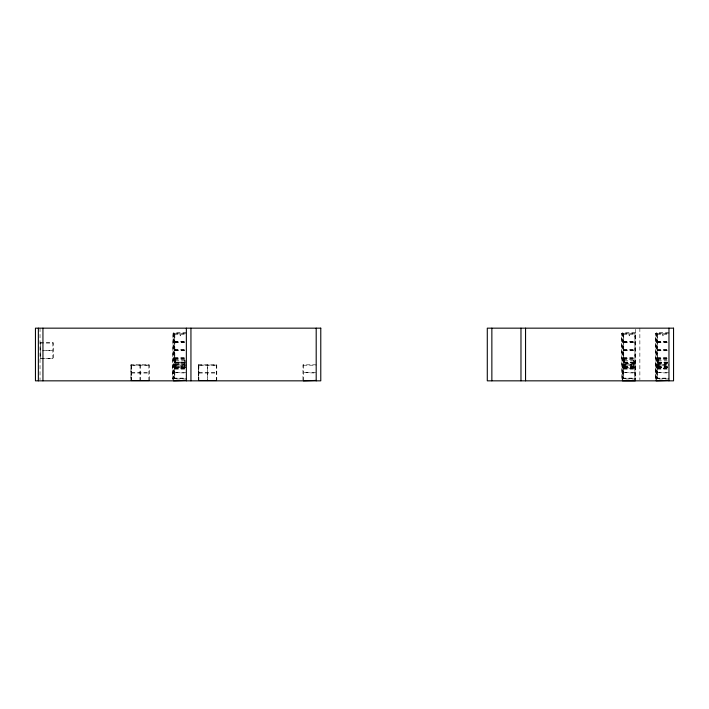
<?xml version="1.0" encoding="UTF-8"?>
<svg xmlns="http://www.w3.org/2000/svg" width="709" height="709" viewBox="0 0 709 709"><rect width="100%" height="100%" fill="white"/><g stroke="black" fill="none" stroke-linecap="round" stroke-linejoin="round"><path stroke-width="0.53" stroke-dasharray="3.54 2.66" d="M175.114 358.887L174.503 358.807M624.035 358.887L623.415 358.754L623.947 358.63M657.722 358.887L657.11 358.727M174.955 358.63L174.503 358.665M175.256 359.454L174.795 359.844L175.389 359.871M624.177 359.454L623.716 359.543L634.183 359.72L634.068 363.345M657.633 358.63L657.11 358.648M657.863 359.454L657.403 359.49M623.876 358.426L624.035 359.268M624.31 359.241L624.177 360.066M657.562 358.426L657.722 359.268M657.996 359.241L657.996 360.101M186.361 332.743L173.625 332.743L173.537 380.839M635.282 332.743L622.546 332.743L622.546 380.839M668.968 332.743L656.233 332.743L656.233 380.839M173.625 333.203L173.625 379.093M186.361 333.203L174.201 333.203L186.361 333.611M622.546 333.203L622.546 379.093M635.282 333.203L623.122 333.203L635.282 333.611M656.233 333.203L656.233 379.093M668.968 333.203L656.809 333.203L668.968 333.611M174.503 334.435L186.201 334.435M623.415 334.435L635.122 334.435L635.122 378.961L623.468 378.961L623.468 333.611M657.11 334.435L668.809 334.435M174.547 341.357L185.909 341.357M623.468 341.357L634.821 341.357M657.154 341.357L668.507 341.357M174.547 341.765L185.909 341.765M623.468 341.765L634.821 341.765M657.154 341.765L668.507 341.765M174.839 342.181L186.201 342.181M623.76 342.181L635.122 342.181M657.447 342.181L668.809 342.181M40.032 342.66L53.272 342.686L53.272 358.665L40.032 358.692M174.839 342.589L186.201 342.589M623.76 342.589L635.122 342.589M657.447 342.589L668.809 342.589M40.032 343.067L52.856 343.067M174.547 349.51L185.909 349.51M623.468 349.51L634.821 349.51M657.154 349.51L668.507 349.51M174.547 349.918L185.909 349.918M623.468 349.918L634.821 349.918M657.154 349.918L668.507 349.918M174.839 350.335L186.201 350.335M623.76 350.335L635.122 350.335M657.447 350.335L668.809 350.335M42.655 350.468L52.395 350.468L42.655 350.884M174.839 350.742L186.201 350.742M623.76 350.742L635.122 350.742M657.447 350.742L668.809 350.742M174.547 357.664L185.909 357.664M623.468 357.664L634.821 357.664M657.154 357.664L668.507 357.664M174.547 358.072L185.909 358.072M623.468 358.072L634.821 358.072M657.154 358.072L668.507 358.072M174.999 358.16L175.114 359.268M40.032 358.275L52.856 358.275M174.839 358.488L186.201 358.488M623.76 358.488L635.122 358.488M657.447 358.488L668.809 358.488M174.503 358.896L186.201 358.896M623.415 358.887L635.122 358.896M657.11 358.86L668.809 358.896M174.503 358.984L175.096 359.038M175.3 358.993L175.371 362.512M623.415 358.993L624.017 359.046M657.11 359.055L657.704 359.02M174.795 359.578L185.262 359.72M657.403 359.702L666.841 359.72M623.716 359.507L624.31 359.853M657.403 359.773L657.996 359.844M174.795 359.88L175.389 359.871M623.716 359.871L624.31 359.906M657.403 359.88L657.996 359.906M175.256 360.544L185.563 360.544M624.177 360.544L634.484 360.544L634.484 363.345L624.177 363.345M657.863 360.544L667.134 360.544M175.256 362.077L184.969 362.077L175.256 362.237M624.177 362.077L633.881 362.077M657.863 362.077L667.577 362.077M624.177 362.237L633.881 362.237M657.863 362.237L667.577 362.237M174.955 362.512L185.262 362.512M623.876 362.512L634.183 362.512M657.562 362.512L666.841 362.512M185.262 362.902L175.548 362.902L185.262 363.07M624.469 362.902L634.183 362.902M658.156 362.902L667.869 362.902M624.469 363.07L634.183 363.07M658.156 363.07L667.869 363.07M175.256 363.345L185.563 363.345M657.863 363.345L667.134 363.345M174.955 364.302L185.262 364.302M623.876 364.302L634.183 364.302L634.068 367.918M657.562 364.302L666.841 364.302M130.97 364.825L130.97 380.813L130.943 364.807L149.271 364.807L149.271 380.839M186.361 364.807L173.129 364.825L173.129 380.813M316.196 364.807L302.956 364.825L302.956 380.813M622.041 364.825L635.282 364.807M655.728 364.825L668.968 364.807M148.97 365.108L131.245 365.108L131.245 380.538M175.256 365.126L185.563 365.126M216.475 365.108L198.75 365.108L198.75 380.538M624.177 365.126L634.484 365.126L634.484 367.918L624.177 367.918M657.863 365.126L667.134 365.126M131.36 365.215L148.855 365.215M173.537 365.215L186.361 365.215M198.866 365.215L216.36 365.215M303.372 365.215L316.196 365.215M622.458 365.215L635.282 365.215M656.144 365.215L668.968 365.215M175.256 366.659L184.969 366.659L175.256 366.819M624.177 366.659L633.881 366.659M657.863 366.659L667.577 366.659M624.177 366.819L633.881 366.819M657.863 366.819L667.577 366.819M174.955 367.094L185.262 367.094M623.876 367.094L634.183 367.094M657.562 367.094L666.841 367.094M623.468 367.209L623.876 358.098M657.154 367.209L657.562 358.098M185.262 367.484L175.548 367.484L185.262 367.643M624.469 367.484L634.183 367.484M658.156 367.484L667.869 367.484M624.469 367.643L634.183 367.643M658.156 367.643L667.869 367.643M175.256 367.918L185.563 367.918M657.863 367.918L667.134 367.918M174.839 368.033L186.201 368.06M623.76 368.06L635.122 368.06M657.447 368.06L668.809 368.06M174.547 368.308L185.909 368.308M623.468 368.308L634.821 368.308M657.154 368.308L668.507 368.308M174.547 368.724L186.201 368.724M623.468 368.724L635.122 368.724M657.154 368.724L668.809 368.724M174.839 369.132L186.201 369.132M623.76 369.132L635.122 369.132M657.447 369.132L668.809 369.132M131.369 372.615L148.846 372.615M185.909 372.615L173.997 372.615L185.909 373.031M198.875 372.615L216.351 372.615M315.735 372.615L303.824 372.615L315.735 373.031M634.821 372.615L622.919 372.615L634.821 373.031M668.507 372.615L656.605 372.615L668.507 373.031M131.369 373.031L148.846 373.031M198.875 373.031L216.351 373.031M173.625 378.136L186.361 378.136M622.546 378.136L635.282 378.136M656.233 378.136L668.968 378.136M173.625 378.544L186.361 378.544M622.546 378.544L635.282 378.544M656.233 378.544L668.968 378.544M186.201 378.961L174.547 378.961L174.547 333.611M668.809 378.961L657.154 378.961L657.154 333.611M621.979 379.093L621.563 333.203L622.041 380.813M655.665 379.093L655.249 333.203L655.728 380.813M180.494 335.313L180.299 335.915L180.52 335.41M662.764 334.444L662.605 335.091L662.826 334.533M663.11 335.33L662.88 335.906L663.128 335.41M629.078 334.444L628.918 335.091L629.14 334.533M629.424 335.33L629.193 335.906L629.441 335.41M179.935 335.047L180.157 334.444L179.882 334.932M658.271 360.544L658.271 363.345M658.271 365.126L658.271 367.918M657.863 358.896L657.863 368.06M657.447 334.435L657.447 378.961M657.039 333.611L657.039 378.136M656.144 364.807L656.144 380.839M639.864 328.161L639.864 379.74M635.282 329.26L635.282 380.839M634.98 380.538L634.98 333.496L634.821 380.538M633.775 359.72L633.775 362.512M633.775 364.302L633.775 367.094M624.585 360.544L624.585 363.345M624.585 365.126L624.585 367.918M624.177 358.896L624.177 368.06M623.76 334.435L623.76 378.961M623.353 333.611L623.353 378.136M622.458 364.807L622.458 380.839M303.372 364.807L303.372 380.839M216.777 380.839L216.777 364.807L198.449 364.807L198.449 380.839M216.36 364.807L216.36 380.839M198.866 364.807L198.866 380.839M198.476 364.825L198.476 380.813M185.146 360.544L185.146 363.345M185.146 365.126L185.146 367.918M184.854 359.72L184.854 362.512M184.854 364.302L184.854 367.094M175.664 360.544L175.664 363.345M175.664 365.126L175.664 367.918M175.371 364.302L175.371 367.094M175.256 358.896L175.256 368.06M174.839 334.435L174.839 378.961M174.432 333.611L174.432 378.136M148.855 364.807L148.855 380.839M140.125 364.825L140.125 380.813M140.081 364.825L140.081 380.813M131.36 364.807L131.36 380.839M52.856 342.66L52.856 358.692M40.493 358.391L40.493 342.961L40.324 358.391M40.032 328.161L40.032 379.74M173.058 333.203L172.642 379.093L173.058 333.203M207.64 380.813L207.64 364.825L207.595 380.813"/><path stroke-width="1.06" d="M131.245 380.538L148.97 380.538M186.361 380.423L173.537 380.839M198.75 380.538L216.475 380.538M316.196 380.423L303.372 380.839M668.968 380.423L656.144 380.839M668.968 328.161L668.968 380.839M635.282 380.839L622.458 380.839M525.555 328.161L525.555 380.839M520.973 328.161L520.973 380.839M491.86 328.161L491.86 380.839M316.196 328.161L316.196 380.839M190.943 328.161L190.943 380.839M186.361 328.161L186.361 380.839M42.948 328.161L42.948 380.839M38.366 328.161L38.366 380.839M320.778 328.161L35.45 328.161L35.45 380.839L320.778 380.839L320.778 328.161M673.55 328.161L487.287 328.161L487.287 380.839L673.55 380.839L673.55 328.161"/></g></svg>
